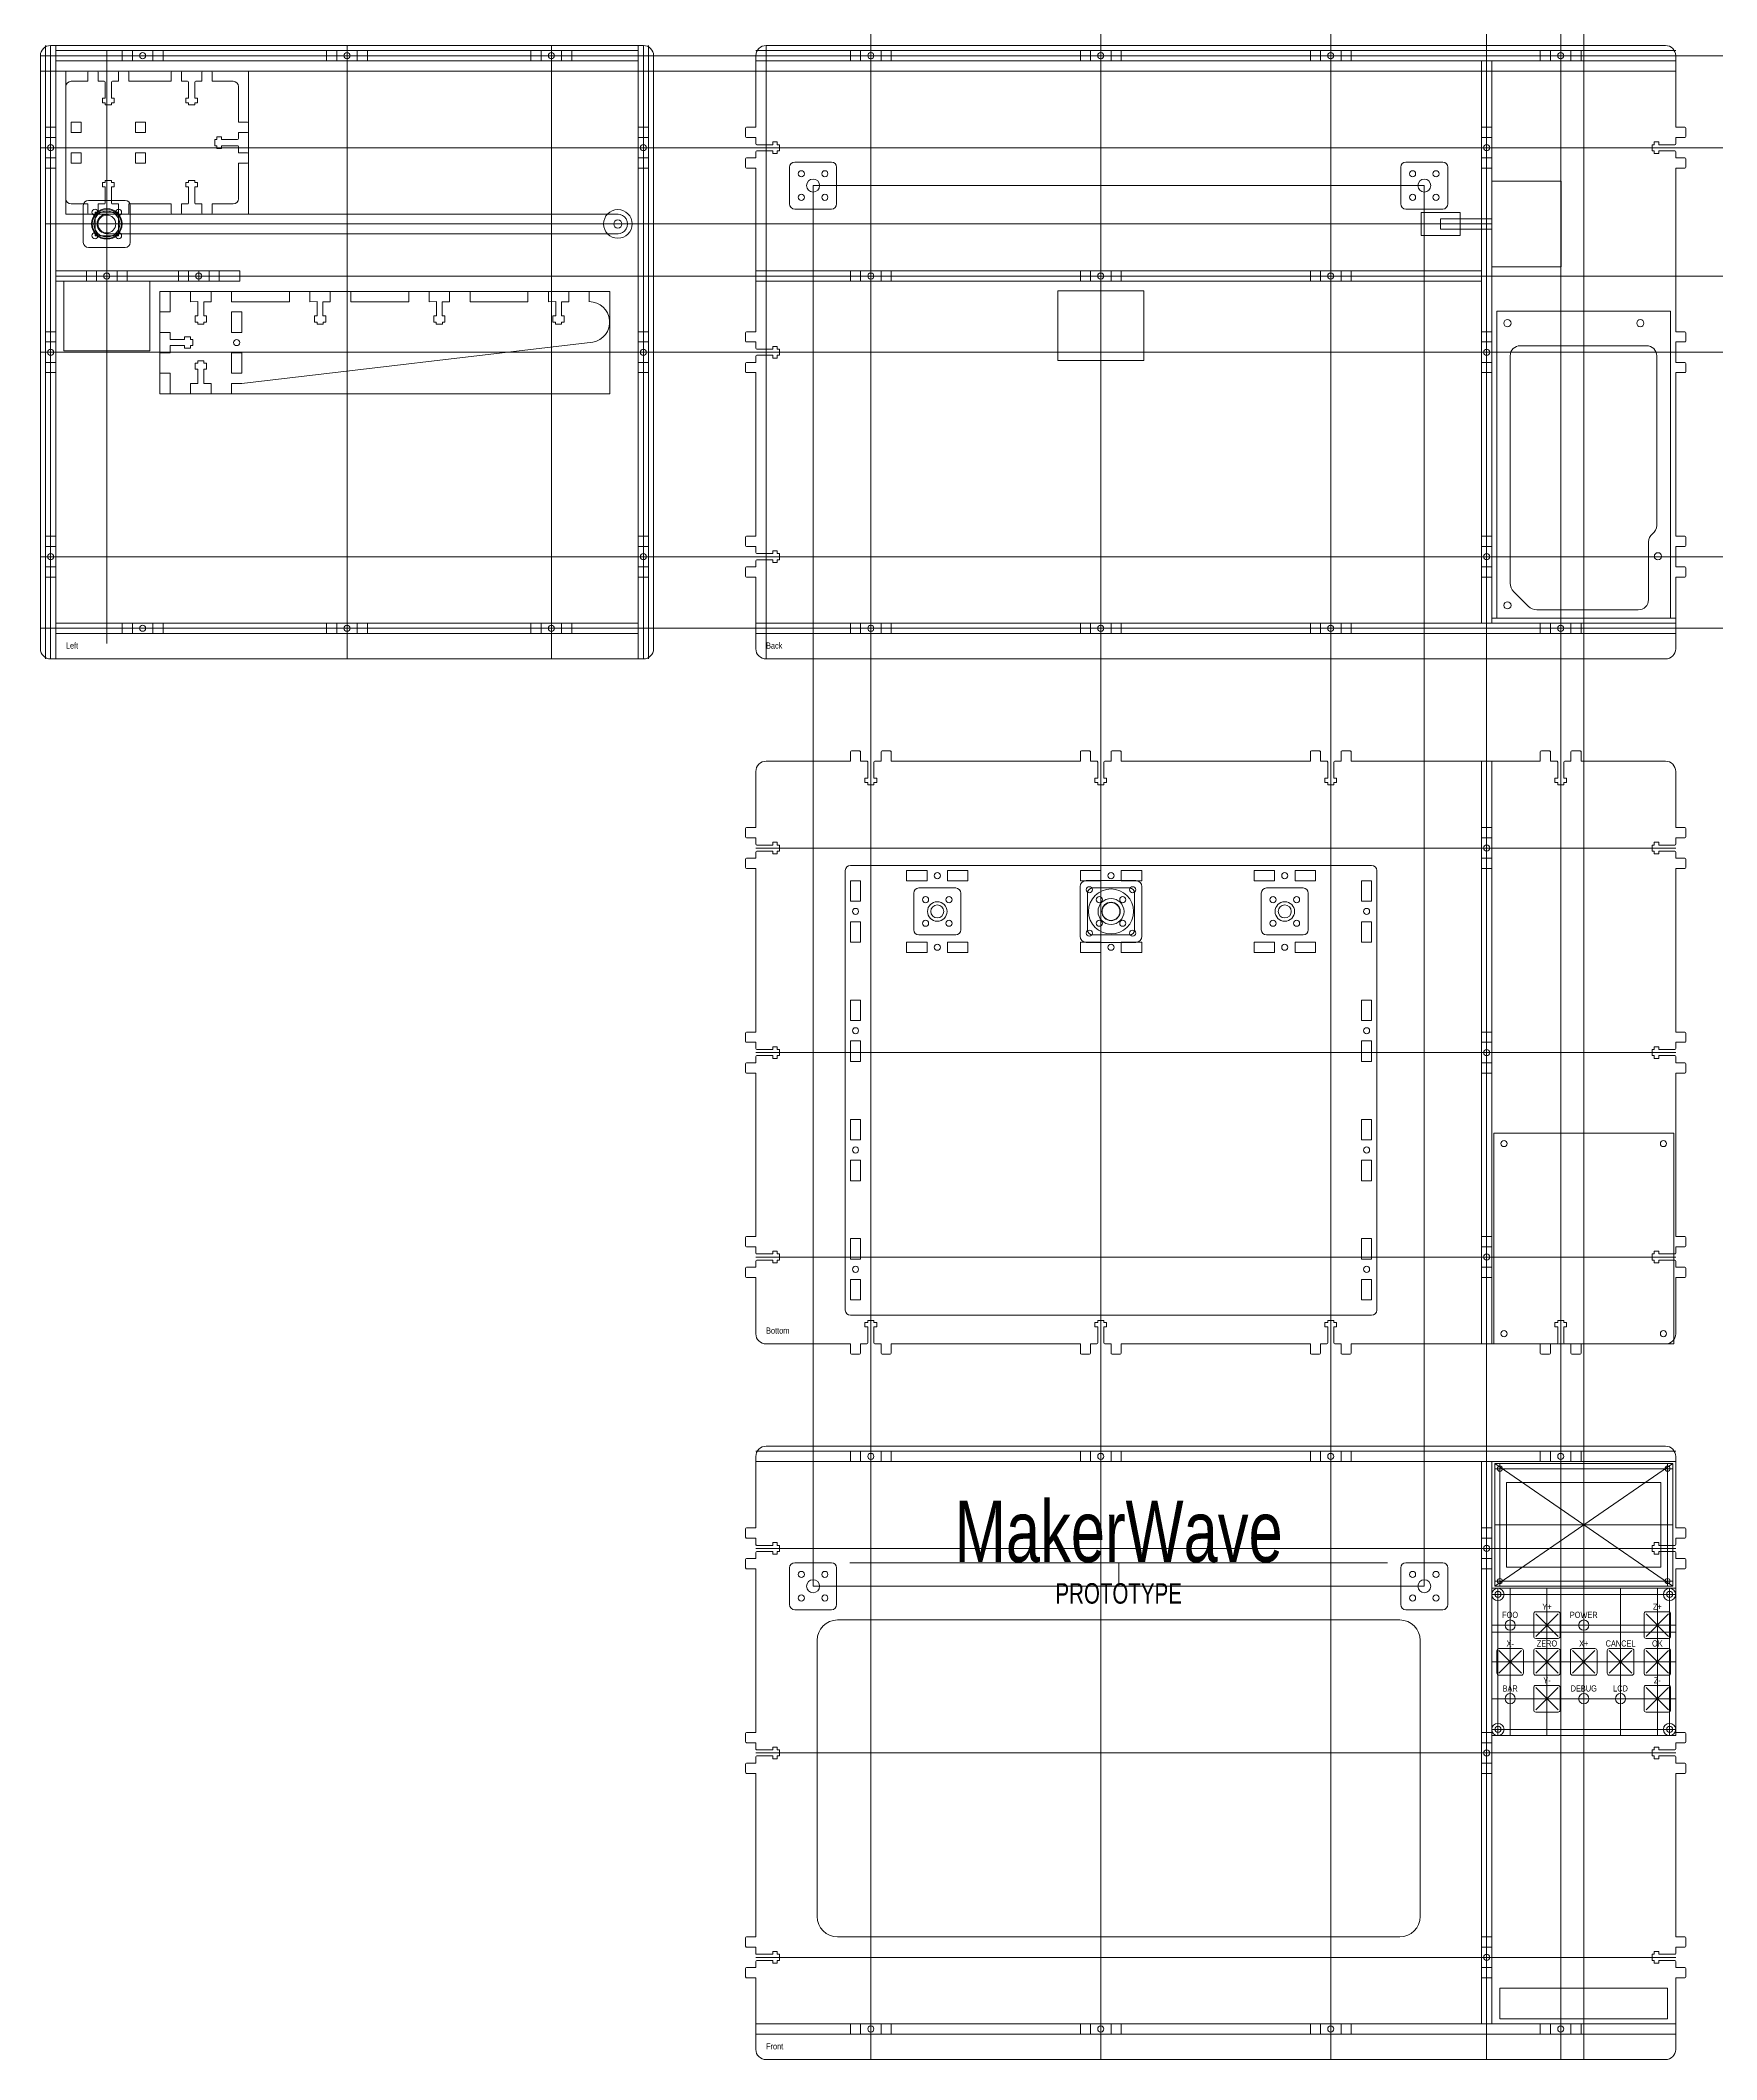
# Model space of a CAD drawing. Header units: millimetres. Extents: x -350 to 1150, y -685 to 800.
# Drawn here: x -350 to 470, y -685 to 302 of the extents above; entities that cross this region are included whole.
import ezdxf

# ---------------------------------------------------------------- set-up
doc = ezdxf.new("R2010")
doc.units = ezdxf.units.MM
doc.layers.get('0').update_dxf_attribs({"linetype": 'CONTINUOUS', "lineweight": 25, "true_color": 0x000000})
for name, color, linetype, lineweight, true_color in [('Back', 7, 'CONTINUOUS', 0, 0x000000), ('Bottom', 7, 'CONTINUOUS', 0, 0x000000), ('Drawing - LCD', 5, 'CONTINUOUS', 0, 0x0000ff), ('Drawing - Pulley', 5, 'CONTINUOUS', 0, 0x0000ff), ('Drawing - Y axis', 3, 'CONTINUOUS', 0, 0x00ff00), ('Drawing - Z Stage', 3, 'CONTINUOUS', 0, 0x00ff00), ('Drawing-Motor', 1, 'CONTINUOUS', 0, 0xff0000), ('Drawing-Walls', 2, 'CONTINUOUS', 0, 0xffff00), ('Drawings', 5, 'CONTINUOUS', 0, 0x0000ff), ('Drive-Bearing-ACME', 7, 'CONTINUOUS', 0, 0x000000), ('Drive-Bearing-M8', 7, 'CONTINUOUS', 0, 0x000000), ('Front', 7, 'CONTINUOUS', 0, 0x000000), ('Left', 7, 'CONTINUOUS', 0, 0x000000), ('normal atx', 7, 'CONTINUOUS', 0, 0x000000), ('Text', 1, 'CONTINUOUS', 0, 0xff0000), ('Y Bearing Bracket', 7, 'CONTINUOUS', 0, 0x000000), ('Y Rod Cover', 7, 'CONTINUOUS', 0, 0x000000), ('Z Rod Cover', 7, 'CONTINUOUS', 0, 0x000000), ('Z Stage Top', 7, 'CONTINUOUS', 0, 0x000000)]:
    doc.layers.add(name, color=color, linetype=linetype, lineweight=lineweight, true_color=true_color)
doc.styles.get("Standard").update_dxf_attribs({"font": 'txt', "width": 0.75})

# ---------------------------------------------------------------- blocks, each defined once
blk = doc.blocks.new('tabs-with-bolt-20')
for p, q in [((-2.86, 8.33), (-2.86, 10.5)), ((-2.86, 10.5), (-1.5, 10.5)), ((-1.5, 11.5), (1.5, 11.5)), ((-1.5, 10.5), (-1.5, 11.5)), ((1.5, 11.5), (1.5, 10.5)), ((1.5, 10.5), (2.86, 10.5)), ((2.86, 10.5), (2.86, 8.33)), ((-10, -4.5), (-10, 0)), ((-5, 0), (-5, -4.5)), ((-2, 0), (-5, 0)), ((-1.5, 8.33), (-2.86, 8.33)), ((-1.5, 0.5), (-1.5, 8.33)), ((2.86, 8.33), (1.5, 8.33)), ((1.5, 8.33), (1.5, 0.5)), ((2, 0), (5, 0)), ((-5.5, -5), (-9.5, -5)), ((5, 0), (5, -4.5)), ((5.5, -5), (9.5, -5)), ((10, -4.5), (10, 0))]:
    blk.add_line(p, q)
for centre, start, end in [((-2, 0.5), 270, 0), ((2, 0.5), 180, 270), ((-9.5, -4.5), 180, 270), ((-5.5, -4.5), 270, 0), ((5.5, -4.5), 180, 270), ((9.5, -4.5), 270, 0)]:
    blk.add_arc(centre, 0.5, start, end)
blk = doc.blocks.new('holes-20')
for p, q in [((-5, 2.5), (-10, 2.5)), ((-10, 2.5), (-10, -2.5)), ((-5, 2.5), (-5, -2.5)), ((5, 2.5), (10, 2.5)), ((5, 2.5), (5, -2.5)), ((10, 2.5), (10, -2.5)), ((-5, -2.5), (-10, -2.5)), ((5, -2.5), (10, -2.5))]:
    blk.add_line(p, q)
blk.add_circle((0, 0), 1.5)
blk = doc.blocks.new('tabs-20')
for p, q in [((-10, -4.5), (-10, 0)), ((-5, 0), (-5, -4.5)), ((5, 0), (-5, 0)), ((-5.5, -5), (-9.5, -5)), ((5, 0), (5, -4.5)), ((5.5, -5), (9.5, -5)), ((10, -4.5), (10, 0))]:
    blk.add_line(p, q)
for centre, start, end in [((-9.5, -4.5), 180, 270), ((-5.5, -4.5), 270, 0), ((5.5, -4.5), 180, 270), ((9.5, -4.5), 270, 0)]:
    blk.add_arc(centre, 0.5, start, end)

msp = doc.modelspace()

# ---------------------------------------------------------------- linework, layer by layer
at = {"layer": 'Back'}
for p, q in [((5, 300), (445, 300)), ((0, 295), (0, 260)), ((450, 260), (450, 295)), ((0, 240), (0, 160)), ((450, 160), (450, 240)), ((369, 37.07), (369, 148.2)), ((435.67, 153.2), (374, 153.2)), ((440.67, 148.2), (440.67, 65.2)), ((0, 140), (0, 60)), ((450, 60), (450, 140)), ((369, 63.33), (369, 50.2)), ((436.67, 50.2), (436.67, 57.2)), ((436.67, 50.2), (436.67, 29)), ((0, 40), (0, 5)), ((450, 5), (450, 40)), ((377.83, 25.76), (370.76, 32.83)), ((431.68, 24), (382.07, 24)), ((445, 0), (5, 0))]:
    msp.add_line(p, q, dxfattribs=at)
for centre, radius in [((22.25, 237.25), 1.5), ((33.75, 237.25), 1.5), ((321.25, 237.25), 1.5), ((332.75, 237.25), 1.5), ((22.25, 225.75), 1.5), ((28, 231.5), 3.17), ((33.75, 225.75), 1.5), ((321.25, 225.75), 1.5), ((327, 231.5), 3.17), ((332.75, 225.75), 1.5), ((367.67, 164.2), 1.75), ((432.67, 164.2), 1.75), ((441.3, 50.2), 1.75), ((367.67, 26.2), 1.75)]:
    msp.add_circle(centre, radius, dxfattribs=at)
for centre, radius, start, end in [((5, 295), 5, 90, 180), ((445, 295), 5, 0, 90), ((374, 148.2), 5, 90, 180), ((435.67, 148.2), 5, 360, 90), ((441.67, 57.2), 5, 126.8699, 180), ((435.67, 65.2), 5, 306.8699, 0), ((375, 37.07), 6, 180, 225), ((382.07, 30), 6, 225, 270), ((431.68, 29), 5, 270, 0), ((5, 5), 5, 180, 270), ((445, 5), 5, 270, 0)]:
    msp.add_arc(centre, radius, start, end, dxfattribs=at)
at = {"layer": 'Bottom'}
for p, q in [((0, -82.5), (0, -55)), ((5, -50), (46.25, -50)), ((66.25, -50), (158.75, -50)), ((178.75, -50), (271.25, -50)), ((291.25, -50), (383.75, -50)), ((403.75, -50), (445, -50)), ((450, -55), (450, -82.5)), ((0, -182.5), (0, -102.5)), ((450, -102.5), (450, -182.5)), ((0, -282.5), (0, -202.5)), ((450, -202.5), (450, -282.5)), ((0, -330), (0, -302.5)), ((450, -302.5), (450, -330)), ((46.25, -335), (5, -335)), ((158.75, -335), (66.25, -335)), ((271.25, -335), (178.75, -335)), ((383.75, -335), (291.25, -335)), ((445, -335), (403.75, -335))]:
    msp.add_line(p, q, dxfattribs=at)
for centre, radius in [((83, -117.75), 1.5), ((94.5, -117.75), 1.5), ((163.14, -112.89), 1.5), ((173.75, -123.5), 11), ((184.36, -112.89), 1.5), ((253, -117.75), 1.5), ((264.5, -117.75), 1.5), ((83, -129.25), 1.5), ((88.75, -123.5), 3.17), ((94.5, -129.25), 1.5), ((253, -129.25), 1.5), ((258.75, -123.5), 3.17), ((264.5, -129.25), 1.5), ((163.14, -134.11), 1.5), ((184.36, -134.11), 1.5), ((366, -237), 1.5), ((444, -237), 1.5), ((366, -330), 1.5), ((444, -330), 1.5)]:
    msp.add_circle(centre, radius, dxfattribs=at)
for centre, start, end in [((5, -55), 90, 180), ((445, -55), 0, 90), ((5, -330), 180, 270), ((445, -330), 270, 0)]:
    msp.add_arc(centre, 5, start, end, dxfattribs=at)
at = {"layer": 'Drawing - LCD'}
for p, q in [((361.5, -453.5), (361.5, -393.5)), ((361.5, -393.5), (448.5, -393.5)), ((361.5, -393.5), (448.5, -453.5)), ((448.5, -393.5), (361.5, -453.5)), ((364, -453.5), (364, -393.5)), ((405, -393.5), (405, -453.5)), ((446, -453.5), (446, -393.5)), ((448.5, -453.5), (448.5, -393.5)), ((361.5, -396), (448.5, -396)), ((361.5, -423.5), (448.5, -423.5)), ((361.5, -451), (448.5, -451)), ((361.5, -453.5), (448.5, -453.5))]:
    msp.add_line(p, q, dxfattribs=at)
at = {"layer": 'Drawing - Pulley'}
for p, q in [((-67.28, 217.5), (-317.5, 217.5)), ((-317.5, 207.95), (-67.28, 207.95))]:
    msp.add_line(p, q, dxfattribs=at)
for centre, radius in [((-317.5, 212.72), 7.5), ((-317.5, 212.72), 7.11), ((-67.5, 212.72), 7)]:
    msp.add_circle(centre, radius, dxfattribs=at)
for centre, start, end in [((-317.5, 212.72), 90, 270), ((-67.5, 212.72), 267.37912, 92.62088)]:
    msp.add_arc(centre, 4.78, start, end, dxfattribs=at)
at = {"layer": 'Drawing - Y axis'}
for p, q in [((-337.5, 287.5), (-337.5, 217.5)), ((-248.12, 287.5), (-337.5, 287.5)), ((-326.75, 287), (-326.75, 282.5)), ((-321.75, 282.5), (-321.75, 287)), ((-311.75, 282.5), (-311.75, 287)), ((-311.25, 287.5), (-307.25, 287.5)), ((-306.75, 287), (-306.75, 282.5)), ((-286, 287), (-286, 282.5)), ((-281.5, 287.5), (-285.5, 287.5)), ((-281, 282.5), (-281, 287)), ((-271, 282.5), (-271, 287)), ((-270.5, 287.5), (-266.5, 287.5)), ((-266, 287), (-266, 282.5)), ((-248.12, 217.5), (-248.12, 287.5)), ((-326.75, 282.5), (-335, 282.5)), ((-318.75, 282.5), (-321.75, 282.5)), ((-318.25, 282), (-318.25, 274.17)), ((-315.25, 274.17), (-315.25, 282)), ((-314.75, 282.5), (-311.75, 282.5)), ((-286, 282.5), (-306.75, 282.5)), ((-278, 282.5), (-281, 282.5)), ((-277.5, 282), (-277.5, 274.17)), ((-274.5, 274.17), (-274.5, 282)), ((-274, 282.5), (-271, 282.5)), ((-255.62, 282.5), (-266, 282.5)), ((-253.12, 262.5), (-253.12, 280)), ((-319.61, 274.17), (-319.61, 272)), ((-318.25, 274.17), (-319.61, 274.17)), ((-319.61, 272), (-318.25, 272)), ((-318.25, 272), (-318.25, 271)), ((-318.25, 271), (-315.25, 271)), ((-313.89, 274.17), (-315.25, 274.17)), ((-315.25, 271), (-315.25, 272)), ((-315.25, 272), (-313.89, 272)), ((-313.89, 272), (-313.89, 274.17)), ((-278.86, 274.17), (-278.86, 272)), ((-277.5, 274.17), (-278.86, 274.17)), ((-278.86, 272), (-277.5, 272)), ((-277.5, 272), (-277.5, 271)), ((-277.5, 271), (-274.5, 271)), ((-273.14, 274.17), (-274.5, 274.17)), ((-274.5, 271), (-274.5, 272)), ((-274.5, 272), (-273.14, 272)), ((-273.14, 272), (-273.14, 274.17)), ((-335, 257.5), (-335, 262.5)), ((-330, 262.5), (-335, 262.5)), ((-330, 257.5), (-335, 257.5)), ((-330, 257.5), (-330, 262.5)), ((-303.5, 257.5), (-303.5, 262.5)), ((-298.5, 262.5), (-303.5, 262.5)), ((-298.5, 257.5), (-303.5, 257.5)), ((-298.5, 257.5), (-298.5, 262.5)), ((-248.62, 262.5), (-253.12, 262.5)), ((-253.12, 257.5), (-248.62, 257.5)), ((-253.12, 254.5), (-253.12, 257.5)), ((-335, 247.5), (-335, 242.5)), ((-330, 247.5), (-335, 247.5)), ((-330, 247.5), (-330, 242.5)), ((-303.5, 247.5), (-303.5, 242.5)), ((-298.5, 247.5), (-303.5, 247.5)), ((-298.5, 247.5), (-298.5, 242.5)), ((-264.62, 254), (-264.62, 251)), ((-263.62, 254), (-264.62, 254)), ((-264.62, 251), (-263.62, 251)), ((-261.45, 255.36), (-263.62, 255.36)), ((-263.62, 255.36), (-263.62, 254)), ((-263.62, 251), (-263.62, 249.64)), ((-263.62, 249.64), (-261.45, 249.64)), ((-261.45, 254), (-261.45, 255.36)), ((-253.62, 254), (-261.45, 254)), ((-261.45, 249.64), (-261.45, 251)), ((-261.45, 251), (-253.62, 251)), ((-253.12, 250.5), (-253.12, 247.5)), ((-253.12, 247.5), (-248.62, 247.5)), ((-248.12, 247), (-248.12, 243)), ((-330, 242.5), (-335, 242.5)), ((-298.5, 242.5), (-303.5, 242.5)), ((-248.62, 242.5), (-253.12, 242.5)), ((-253.12, 225), (-253.12, 242.5)), ((-319.61, 233), (-319.61, 230.83)), ((-318.25, 233), (-319.61, 233)), ((-319.61, 230.83), (-318.25, 230.83)), ((-315.25, 234), (-318.25, 234)), ((-318.25, 234), (-318.25, 233)), ((-318.25, 230.83), (-318.25, 223)), ((-315.25, 233), (-315.25, 234)), ((-313.89, 233), (-315.25, 233)), ((-315.25, 230.83), (-313.89, 230.83)), ((-315.25, 223), (-315.25, 230.83)), ((-313.89, 230.83), (-313.89, 233)), ((-278.86, 233), (-278.86, 230.83)), ((-277.5, 233), (-278.86, 233)), ((-278.86, 230.83), (-277.5, 230.83)), ((-274.5, 234), (-277.5, 234)), ((-277.5, 234), (-277.5, 233)), ((-277.5, 230.83), (-277.5, 223)), ((-274.5, 233), (-274.5, 234)), ((-273.14, 233), (-274.5, 233)), ((-274.5, 230.83), (-273.14, 230.83)), ((-274.5, 223), (-274.5, 230.83)), ((-273.14, 230.83), (-273.14, 233)), ((28, 231.5), (28, -453.5)), ((28, 231.5), (327, 231.5)), ((327, 231.5), (327, -453.5)), ((-248.12, 217.5), (-337.5, 217.5)), ((-326.75, 222.5), (-335, 222.5)), ((-326.75, 218), (-326.75, 222.5)), ((-318.75, 222.5), (-321.75, 222.5)), ((-321.75, 222.5), (-321.75, 218)), ((-314.75, 222.5), (-311.75, 222.5)), ((-311.75, 222.5), (-311.75, 218)), ((-311.25, 217.5), (-307.25, 217.5)), ((-306.75, 218), (-306.75, 222.5)), ((-286, 222.5), (-306.75, 222.5)), ((-286, 218), (-286, 222.5)), ((-281.5, 217.5), (-285.5, 217.5)), ((-278, 222.5), (-281, 222.5)), ((-281, 222.5), (-281, 218)), ((-274, 222.5), (-271, 222.5)), ((-271, 222.5), (-271, 218)), ((-270.5, 217.5), (-266.5, 217.5)), ((-266, 218), (-266, 222.5)), ((-255.62, 222.5), (-266, 222.5)), ((28, -453.5), (327, -453.5))]:
    msp.add_line(p, q, dxfattribs=at)
for centre, radius, start, end in [((-326.25, 287), 0.5, 90, 180), ((-322.25, 287), 0.5, 360, 90), ((-311.25, 287), 0.5, 90, 180), ((-307.25, 287), 0.5, 360, 90), ((-285.5, 287), 0.5, 90, 180), ((-281.5, 287), 0.5, 360, 90), ((-270.5, 287), 0.5, 90, 180), ((-266.5, 287), 0.5, 360, 90), ((-335, 280), 2.5, 90, 180), ((-318.75, 282), 0.5, 360, 90), ((-314.75, 282), 0.5, 90, 180), ((-278, 282), 0.5, 360, 90), ((-274, 282), 0.5, 90, 180), ((-255.62, 280), 2.5, 360, 90), ((-248.62, 262), 0.5, 360, 90), ((-248.62, 258), 0.5, 270, 360), ((-253.62, 254.5), 0.5, 270, 360), ((-253.62, 250.5), 0.5, 0, 90), ((-248.62, 247), 0.5, 360, 90), ((-248.62, 243), 0.5, 270, 360), ((-335, 225), 2.5, 180, 270), ((-326.25, 218), 0.5, 180, 270), ((-322.25, 218), 0.5, 270, 360), ((-318.75, 223), 0.5, 270, 360), ((-314.75, 223), 0.5, 180, 270), ((-311.25, 218), 0.5, 180, 270), ((-307.25, 218), 0.5, 270, 360), ((-285.5, 218), 0.5, 180, 270), ((-281.5, 218), 0.5, 270, 360), ((-278, 223), 0.5, 270, 360), ((-274, 223), 0.5, 180, 270), ((-270.5, 218), 0.5, 180, 270), ((-266.5, 218), 0.5, 270, 360), ((-255.62, 225), 2.5, 270, 0)]:
    msp.add_arc(centre, radius, start, end, dxfattribs=at)
at = {"layer": 'Drawing - Z Stage'}
for p, q in [((-291.5, 138), (-291.5, 179.72)), ((-71.5, 179.72), (-291.5, 179.72)), ((-291.5, 179.72), (-291.5, 129.72)), ((-286.5, 179.72), (-286.5, 174.72)), ((-276.5, 174.72), (-276.5, 179.72)), ((-266.5, 179.72), (-266.5, 174.72)), ((-256.5, 179.72), (-266.5, 179.72)), ((-256.5, 174.72), (-256.5, 179.72)), ((-218.17, 179.72), (-228.17, 179.72)), ((-228.17, 179.72), (-228.17, 174.72)), ((-218.17, 174.72), (-218.17, 179.72)), ((-208.17, 179.72), (-208.17, 174.72)), ((-198.17, 179.72), (-208.17, 179.72)), ((-198.17, 174.72), (-198.17, 179.72)), ((-159.83, 179.72), (-169.83, 179.72)), ((-169.83, 179.72), (-169.83, 174.72)), ((-159.83, 174.72), (-159.83, 179.72)), ((-149.83, 179.72), (-149.83, 174.72)), ((-139.83, 179.72), (-149.83, 179.72)), ((-139.83, 174.72), (-139.83, 179.72)), ((-101.5, 179.72), (-111.5, 179.72)), ((-111.5, 179.72), (-111.5, 174.72)), ((-101.5, 174.72), (-101.5, 179.72)), ((-91.5, 179.72), (-91.5, 174.72)), ((-81.5, 179.72), (-91.5, 179.72)), ((-81.5, 174.72), (-81.5, 179.72)), ((-71.5, 179.72), (-71.5, 129.72)), ((-286.5, 169.72), (-291.5, 169.72)), ((-286.5, 174.72), (-286.5, 169.72)), ((-272.9, 174.73), (-276.5, 174.72)), ((-272.9, 167.73), (-272.9, 174.73)), ((-270.08, 174.72), (-270.08, 167.73)), ((-266.5, 174.72), (-270.08, 174.72)), ((-228.17, 174.72), (-256.5, 174.72)), ((-251.5, 169.72), (-256.5, 169.72)), ((-256.5, 159.72), (-256.5, 169.72)), ((-251.5, 159.72), (-251.5, 169.72)), ((-214.57, 174.73), (-218.17, 174.72)), ((-214.57, 167.73), (-214.57, 174.73)), ((-211.75, 174.72), (-211.75, 167.73)), ((-208.17, 174.72), (-211.75, 174.72)), ((-169.83, 174.72), (-198.17, 174.72)), ((-156.23, 174.73), (-159.83, 174.72)), ((-156.23, 167.73), (-156.23, 174.73)), ((-153.42, 174.72), (-153.42, 167.73)), ((-149.83, 174.72), (-153.42, 174.72)), ((-111.5, 174.72), (-139.83, 174.72)), ((-97.9, 174.73), (-101.5, 174.72)), ((-97.9, 167.73), (-97.9, 174.73)), ((-95.08, 174.72), (-95.08, 167.73)), ((-91.5, 174.72), (-95.08, 174.72)), ((-291.5, 159.72), (-286.5, 159.72)), ((-286.5, 159.72), (-286.5, 156.14)), ((-274.25, 167.72), (-272.9, 167.73)), ((-274.25, 167.72), (-274.25, 164.72)), ((-273, 164.72), (-274.25, 164.72)), ((-273, 163.72), (-273, 164.72)), ((-270, 163.72), (-273, 163.72)), ((-270.08, 167.73), (-268.75, 167.72)), ((-268.75, 164.72), (-270, 164.72)), ((-270, 164.72), (-270, 163.72)), ((-268.75, 167.72), (-268.75, 164.72)), ((-256.5, 159.72), (-251.5, 159.72)), ((-215.92, 167.72), (-215.91, 164.72)), ((-215.92, 167.72), (-214.57, 167.73)), ((-214.67, 164.72), (-215.91, 164.72)), ((-214.67, 163.72), (-214.67, 164.72)), ((-211.67, 163.72), (-214.67, 163.72)), ((-211.75, 167.73), (-210.42, 167.72)), ((-210.41, 164.72), (-211.67, 164.72)), ((-211.67, 164.72), (-211.67, 163.72)), ((-210.42, 167.72), (-210.41, 164.72)), ((-157.58, 167.72), (-156.23, 167.73)), ((-157.58, 167.72), (-157.58, 164.72)), ((-156.33, 164.72), (-157.58, 164.72)), ((-156.33, 163.72), (-156.33, 164.72)), ((-153.33, 163.72), (-156.33, 163.72)), ((-153.42, 167.73), (-152.08, 167.72)), ((-152.08, 164.72), (-153.33, 164.72)), ((-153.33, 164.72), (-153.33, 163.72)), ((-152.08, 167.72), (-152.08, 164.72)), ((-99.25, 167.72), (-97.9, 167.73)), ((-99.25, 167.72), (-99.25, 164.72)), ((-98, 164.72), (-99.25, 164.72)), ((-98, 163.72), (-98, 164.72)), ((-95, 163.72), (-98, 163.72)), ((-95.08, 167.73), (-93.75, 167.72)), ((-93.75, 164.72), (-95, 164.72)), ((-95, 164.72), (-95, 163.72)), ((-93.75, 167.72), (-93.75, 164.72)), ((-291.5, 149.72), (-291.5, 139.72)), ((-286.5, 149.72), (-291.5, 149.72)), ((-286.5, 156.14), (-279.5, 156.14)), ((-279.5, 153.32), (-286.5, 153.32)), ((-286.5, 153.32), (-286.5, 149.72)), ((-279.5, 157.47), (-276.5, 157.48)), ((-279.5, 156.14), (-279.5, 157.47)), ((-279.5, 151.97), (-279.5, 153.32)), ((-279.5, 151.97), (-276.5, 151.98)), ((-276.5, 157.48), (-276.5, 156.22)), ((-276.5, 156.22), (-275.5, 156.22)), ((-276.5, 153.22), (-276.5, 151.98)), ((-275.5, 153.22), (-276.5, 153.22)), ((-275.5, 156.22), (-275.5, 153.22)), ((-251.5, 149.72), (-256.5, 149.72)), ((-256.5, 139.72), (-256.5, 149.72)), ((-251.5, 134.72), (-79.79, 154.88)), ((-251.5, 139.72), (-251.5, 149.72)), ((-291.5, 139.72), (-286.5, 139.72)), ((-286.5, 134.72), (-286.5, 139.72)), ((-274.25, 141.72), (-274.25, 144.72)), ((-274.25, 144.72), (-273, 144.72)), ((-272.92, 141.72), (-274.25, 141.72)), ((-273, 145.72), (-270, 145.72)), ((-273, 144.72), (-273, 145.72)), ((-272.92, 134.72), (-272.92, 141.72)), ((-270.1, 141.72), (-270.1, 134.72)), ((-268.75, 141.72), (-270.1, 141.72)), ((-270, 145.72), (-270, 144.72)), ((-270, 144.72), (-268.75, 144.72)), ((-268.75, 141.72), (-268.75, 144.72)), ((-256.5, 139.72), (-251.5, 139.72)), ((-291.5, 129.72), (-71.5, 129.72)), ((-286.5, 134.72), (-286.5, 129.72)), ((-286.5, 129.72), (-276.5, 129.72)), ((-276.5, 134.72), (-272.92, 134.72)), ((-276.5, 129.72), (-276.5, 134.72)), ((-270.1, 134.72), (-266.5, 134.72)), ((-266.5, 134.72), (-266.5, 129.72)), ((-256.5, 129.72), (-256.5, 134.72)), ((-256.5, 134.72), (-251.5, 134.72)), ((43.75, -103.5), (43.75, -318.5)), ((46.25, -101), (301.25, -101)), ((46.25, -118.5), (46.25, -108.5)), ((46.25, -108.5), (51.25, -108.5)), ((51.25, -118.5), (51.25, -108.5)), ((73.75, -103.5), (83.75, -103.5)), ((73.75, -108.5), (73.75, -103.5)), ((73.75, -108.5), (83.75, -108.5)), ((83.75, -103.5), (83.75, -108.5)), ((93.75, -103.5), (103.75, -103.5)), ((93.75, -108.5), (93.75, -103.5)), ((93.75, -108.5), (103.75, -108.5)), ((103.75, -103.5), (103.75, -108.5)), ((158.75, -103.5), (168.75, -103.5)), ((158.75, -108.5), (158.75, -103.5)), ((158.75, -108.5), (168.75, -108.5)), ((168.75, -103.5), (168.75, -108.5)), ((178.75, -103.5), (188.75, -103.5)), ((178.75, -108.5), (178.75, -103.5)), ((178.75, -108.5), (188.75, -108.5)), ((188.75, -103.5), (188.75, -108.5)), ((243.75, -103.5), (253.75, -103.5)), ((243.75, -108.5), (243.75, -103.5)), ((243.75, -108.5), (253.75, -108.5)), ((253.75, -103.5), (253.75, -108.5)), ((263.75, -103.5), (273.75, -103.5)), ((263.75, -108.5), (263.75, -103.5)), ((263.75, -108.5), (273.75, -108.5)), ((273.75, -103.5), (273.75, -108.5)), ((296.25, -118.5), (296.25, -108.5)), ((296.25, -108.5), (301.25, -108.5)), ((301.25, -118.5), (301.25, -108.5)), ((303.75, -103.5), (303.75, -318.5)), ((51.25, -118.5), (46.25, -118.5)), ((301.25, -118.5), (296.25, -118.5)), ((46.25, -128.5), (51.25, -128.5)), ((46.25, -138.5), (46.25, -128.5)), ((51.25, -138.5), (51.25, -128.5)), ((296.25, -128.5), (301.25, -128.5)), ((296.25, -138.5), (296.25, -128.5)), ((301.25, -138.5), (301.25, -128.5)), ((51.25, -138.5), (46.25, -138.5)), ((73.75, -138.5), (83.75, -138.5)), ((73.75, -143.5), (73.75, -138.5)), ((73.75, -143.5), (83.75, -143.5)), ((83.75, -138.5), (83.75, -143.5)), ((93.75, -138.5), (103.75, -138.5)), ((93.75, -143.5), (93.75, -138.5)), ((93.75, -143.5), (103.75, -143.5)), ((103.75, -138.5), (103.75, -143.5)), ((158.75, -138.5), (168.75, -138.5)), ((158.75, -143.5), (158.75, -138.5)), ((158.75, -143.5), (168.75, -143.5)), ((168.75, -138.5), (168.75, -143.5)), ((178.75, -138.5), (188.75, -138.5)), ((178.75, -143.5), (178.75, -138.5)), ((178.75, -143.5), (188.75, -143.5)), ((188.75, -138.5), (188.75, -143.5)), ((243.75, -138.5), (253.75, -138.5)), ((243.75, -143.5), (243.75, -138.5)), ((243.75, -143.5), (253.75, -143.5)), ((253.75, -138.5), (253.75, -143.5)), ((263.75, -138.5), (273.75, -138.5)), ((263.75, -143.5), (263.75, -138.5)), ((263.75, -143.5), (273.75, -143.5)), ((273.75, -138.5), (273.75, -143.5)), ((301.25, -138.5), (296.25, -138.5)), ((46.25, -176.83), (46.25, -166.83)), ((46.25, -166.83), (51.25, -166.83)), ((51.25, -176.83), (51.25, -166.83)), ((296.25, -176.83), (296.25, -166.83)), ((296.25, -166.83), (301.25, -166.83)), ((301.25, -176.83), (301.25, -166.83)), ((51.25, -176.83), (46.25, -176.83)), ((301.25, -176.83), (296.25, -176.83)), ((46.25, -186.83), (51.25, -186.83)), ((46.25, -196.83), (46.25, -186.83)), ((51.25, -196.83), (51.25, -186.83)), ((296.25, -186.83), (301.25, -186.83)), ((296.25, -196.83), (296.25, -186.83)), ((301.25, -196.83), (301.25, -186.83)), ((51.25, -196.83), (46.25, -196.83)), ((301.25, -196.83), (296.25, -196.83)), ((46.25, -235.17), (46.25, -225.17)), ((46.25, -225.17), (51.25, -225.17)), ((51.25, -235.17), (51.25, -225.17)), ((296.25, -235.17), (296.25, -225.17)), ((296.25, -225.17), (301.25, -225.17)), ((301.25, -235.17), (301.25, -225.17)), ((51.25, -235.17), (46.25, -235.17)), ((301.25, -235.17), (296.25, -235.17)), ((46.25, -245.17), (51.25, -245.17)), ((46.25, -255.17), (46.25, -245.17)), ((51.25, -255.17), (51.25, -245.17)), ((296.25, -245.17), (301.25, -245.17)), ((296.25, -255.17), (296.25, -245.17)), ((301.25, -255.17), (301.25, -245.17)), ((51.25, -255.17), (46.25, -255.17)), ((301.25, -255.17), (296.25, -255.17)), ((46.25, -293.5), (46.25, -283.5)), ((46.25, -283.5), (51.25, -283.5)), ((51.25, -293.5), (51.25, -283.5)), ((296.25, -293.5), (296.25, -283.5)), ((296.25, -283.5), (301.25, -283.5)), ((301.25, -293.5), (301.25, -283.5)), ((51.25, -293.5), (46.25, -293.5)), ((301.25, -293.5), (296.25, -293.5)), ((46.25, -303.5), (51.25, -303.5)), ((46.25, -313.5), (46.25, -303.5)), ((51.25, -313.5), (51.25, -303.5)), ((296.25, -303.5), (301.25, -303.5)), ((296.25, -313.5), (296.25, -303.5)), ((301.25, -313.5), (301.25, -303.5)), ((51.25, -313.5), (46.25, -313.5)), ((301.25, -313.5), (296.25, -313.5)), ((46.25, -321), (301.25, -321))]:
    msp.add_line(p, q, dxfattribs=at)
for centre, radius in [((-254, 154.72), 1.5), ((88.75, -106), 1.5), ((173.75, -106), 1.5), ((258.75, -106), 1.5), ((48.75, -123.5), 1.5), ((88.75, -123.5), 4.78), ((173.75, -123.5), 4.5), ((258.75, -123.5), 4.78), ((298.75, -123.5), 1.5), ((88.75, -141), 1.5), ((173.75, -141), 1.5), ((258.75, -141), 1.5), ((48.75, -181.83), 1.5), ((298.75, -181.83), 1.5), ((48.75, -240.17), 1.5), ((298.75, -240.17), 1.5), ((48.75, -298.5), 1.5), ((298.75, -298.5), 1.5)]:
    msp.add_circle(centre, radius, dxfattribs=at)
for centre, radius, start, end in [((-81.51, 164.73), 10, 279.91336, 89.95448), ((46.25, -103.5), 2.5, 90, 180), ((301.25, -103.5), 2.5, 0, 90), ((46.25, -318.5), 2.5, 180, 270), ((301.25, -318.5), 2.5, 270, 0)]:
    msp.add_arc(centre, radius, start, end, dxfattribs=at)
at = {"layer": 'Drawing-Motor'}
for p, q in [((360, 191.72), (360, 233.72)), ((360, 233.72), (394, 233.72)), ((394, 191.72), (394, 233.72)), ((325.48, 218.28), (344.52, 218.28)), ((325.48, 218.28), (325.48, 207.16)), ((344.52, 218.28), (344.52, 207.16)), ((-347.5, 212.72), (344.52, 212.72)), ((-317.5, 184.72), (-317.5, 208.72)), ((168.75, 180), (168.75, 207.95)), ((360, 215.22), (335, 215.22)), ((335, 215.22), (335, 210.22)), ((360, 212.72), (335, 212.72)), ((360, 210.22), (335, 210.22)), ((325.48, 207.16), (344.52, 207.16)), ((394, 191.72), (360, 191.72)), ((-338.5, 150.72), (-338.5, 184.72)), ((-338.5, 184.72), (-296.5, 184.72)), ((-296.5, 150.72), (-296.5, 184.72)), ((147.75, 146), (147.75, 180)), ((189.75, 180), (147.75, 180)), ((189.75, 146), (189.75, 180)), ((-296.5, 150.72), (-338.5, 150.72)), ((147.75, 146), (189.75, 146))]:
    msp.add_line(p, q, dxfattribs=at)
at = {"layer": 'Drawing-Walls'}
for p, q in [((-347.5, 300), (-347.5, 0)), ((-342.5, 300), (-342.5, 0)), ((-342.5, 297.5), (-57.5, 297.5)), ((-57.5, 0), (-57.5, 300)), ((-52.5, 0), (-52.5, 300)), ((0, 297.5), (450, 297.5)), ((-342.5, 292.5), (-57.5, 292.5)), ((0, 292.5), (450, 292.5)), ((355, 292.5), (355, 17.5)), ((360, 292.5), (360, 17.5)), ((-342.5, 189.72), (-252.5, 189.72)), ((-252.5, 189.72), (-252.5, 184.72)), ((355, 189.72), (0, 189.72)), ((-342.5, 184.72), (-252.5, 184.72)), ((355, 184.72), (0, 184.72)), ((-342.5, 17.5), (-57.5, 17.5)), ((-342.5, 12.5), (-57.5, 12.5)), ((450, 17.5), (0, 17.5)), ((450, 12.5), (0, 12.5)), ((355, -50), (355, -335)), ((360, -50), (360, -335)), ((0, -387.5), (450, -387.5)), ((450, -392.5), (0, -392.5)), ((355, -392.5), (355, -667.5)), ((360, -392.5), (360, -667.5)), ((0, -667.5), (450, -667.5)), ((0, -672.5), (450, -672.5))]:
    msp.add_line(p, q, dxfattribs=at)
at = {"layer": 'Drawings'}
for p, q in [((56.25, -685), (56.25, 795)), ((168.75, -685), (168.75, 795)), ((281.25, -685), (281.25, 795)), ((357.5, 795), (357.5, -685)), ((393.75, -685), (393.75, 635)), ((405, 635), (405, -685)), ((-345, 300), (-345, 0)), ((-317.5, 297.5), (-317.5, 7.5)), ((-200, 300), (-200, 0)), ((-100, 300), (-100, 0)), ((-55, 0), (-55, 300)), ((5, 0), (5, 300)), ((-350, 295), (1150, 295)), ((-350, 287.5), (450, 287.5)), ((-350, 250), (1150, 250)), ((-323.25, 218.47), (-311.75, 218.47)), ((-323.25, 218.47), (-323.25, 206.97)), ((-320.75, 218.47), (-311.75, 218.47)), ((-311.75, 218.47), (-311.75, 206.97)), ((-321.85, 212.72), (-313.15, 212.72)), ((-323.25, 206.97), (-311.75, 206.97)), ((-317.5, 194.45), (-317.5, 189.45)), ((-272.5, 189.72), (-272.5, 184.72)), ((-342.5, 187.22), (1150, 187.22)), ((345, 187.22), (0, 187.22)), ((-350, 150), (1150, 150)), ((-350, 50), (1150, 50)), ((450, 20), (360, 20)), ((-350, 15), (1150, 15)), ((0, -92.5), (450, -92.5)), ((0, -192.5), (450, -192.5)), ((361, -232), (449, -232)), ((361, -232), (361, -335)), ((449, -232), (449, -335)), ((0, -292.5), (450, -292.5)), ((361, -335), (449, -335)), ((361.5, -453.5), (361.5, -393.5)), ((0, -435), (450, -435)), ((309, -442), (46, -442)), ((177.5, -442), (177.5, -452)), ((360, -526.5), (360, -454.5)), ((360, -454.5), (450, -454.5)), ((360, -457.5), (450, -457.5)), ((363, -526.5), (363, -454.5)), ((369, -526.5), (369, -454.5)), ((387, -526.5), (387, -454.5)), ((405, -526.5), (405, -454.5)), ((423, -526.5), (423, -454.5)), ((441, -526.5), (441, -454.5)), ((447, -526.5), (447, -454.5)), ((450, -526.5), (450, -454.5)), ((360, -472.5), (450, -472.5)), ((381.5, -467), (392.5, -478)), ((392.5, -467), (381.5, -478)), ((435.5, -467), (446.5, -478)), ((446.5, -467), (435.5, -478)), ((450, -476), (360, -476)), ((450, -490.5), (360, -490.5)), ((360, -490.5), (450, -490.5)), ((363.5, -485), (374.5, -496)), ((374.5, -485), (363.5, -496)), ((381.5, -485), (392.5, -496)), ((392.5, -485), (381.5, -496)), ((399.5, -485), (410.5, -496)), ((410.5, -485), (399.5, -496)), ((417.5, -485), (428.5, -496)), ((428.5, -485), (417.5, -496)), ((435.5, -485), (446.5, -496)), ((446.5, -485), (435.5, -496)), ((381.5, -503), (392.5, -514)), ((392.5, -503), (381.5, -514)), ((435.5, -503), (446.5, -514)), ((446.5, -503), (435.5, -514)), ((360, -508.5), (450, -508.5)), ((360, -523.5), (450, -523.5)), ((360, -526.5), (450, -526.5)), ((0, -535), (450, -535)), ((0, -635), (450, -635)), ((450, -667.5), (360, -667.5))]:
    msp.add_line(p, q, dxfattribs=at)
for centre in [(363, -457.5), (447, -457.5), (363, -523.5), (447, -523.5)]:
    msp.add_circle(centre, 3, dxfattribs=at)
at = {"layer": 'Drive-Bearing-ACME'}
msp.add_circle((173.75, -123.5), 6.35, dxfattribs=at)
at = {"layer": 'Drive-Bearing-M8'}
for p, q in [((185.86, -108.39), (161.64, -108.39)), ((158.64, -111.39), (158.64, -135.61)), ((188.86, -135.61), (188.86, -111.39)), ((161.64, -138.61), (185.86, -138.61))]:
    msp.add_line(p, q, dxfattribs=at)
for centre, radius in [((163.14, -112.89), 1.5), ((184.36, -112.89), 1.5), ((173.75, -123.5), 4.5), ((163.14, -134.11), 1.5), ((184.36, -134.11), 1.5)]:
    msp.add_circle(centre, radius, dxfattribs=at)
for centre, start, end in [((161.64, -111.39), 90, 180), ((185.86, -111.39), 0, 90), ((161.64, -135.61), 180, 270), ((185.86, -135.61), 270, 0)]:
    msp.add_arc(centre, 3, start, end, dxfattribs=at)
at = {"layer": 'Front'}
for p, q in [((5, -385), (445, -385)), ((0, -390), (0, -425)), ((450, -390), (450, -425)), ((367.25, -402.75), (442.75, -402.75)), ((367.25, -402.75), (367.25, -444.25)), ((442.75, -402.75), (442.75, -444.25)), ((367.25, -444.25), (442.75, -444.25)), ((0, -445), (0, -525)), ((450, -445), (450, -525)), ((40, -470), (315, -470)), ((380.5, -467), (380.5, -478)), ((392.5, -466), (381.5, -466)), ((393.5, -478), (393.5, -467)), ((434.5, -467), (434.5, -478)), ((446.5, -466), (435.5, -466)), ((447.5, -478), (447.5, -467)), ((30, -480), (30, -615)), ((325, -480), (325, -615)), ((381.5, -479), (392.5, -479)), ((435.5, -479), (446.5, -479)), ((362.5, -485), (362.5, -496)), ((374.5, -484), (363.5, -484)), ((375.5, -496), (375.5, -485)), ((380.5, -485), (380.5, -496)), ((392.5, -484), (381.5, -484)), ((393.5, -496), (393.5, -485)), ((398.5, -485), (398.5, -496)), ((410.5, -484), (399.5, -484)), ((411.5, -496), (411.5, -485)), ((416.5, -485), (416.5, -496)), ((428.5, -484), (417.5, -484)), ((429.5, -496), (429.5, -485)), ((434.5, -485), (434.5, -496)), ((446.5, -484), (435.5, -484)), ((447.5, -496), (447.5, -485)), ((363.5, -497), (374.5, -497)), ((380.5, -503), (380.5, -514)), ((381.5, -497), (392.5, -497)), ((392.5, -502), (381.5, -502)), ((393.5, -514), (393.5, -503)), ((399.5, -497), (410.5, -497)), ((417.5, -497), (428.5, -497)), ((434.5, -503), (434.5, -514)), ((435.5, -497), (446.5, -497)), ((446.5, -502), (435.5, -502)), ((447.5, -514), (447.5, -503)), ((381.5, -515), (392.5, -515)), ((435.5, -515), (446.5, -515)), ((0, -545), (0, -625)), ((450, -545), (450, -625)), ((315, -625), (40, -625)), ((0, -645), (0, -680)), ((446, -650), (364, -650)), ((364, -650), (364, -665)), ((446, -650), (446, -665)), ((450, -645), (450, -680)), ((446, -665), (364, -665)), ((445, -685), (5, -685))]:
    msp.add_line(p, q, dxfattribs=at)
for centre, radius in [((364, -396), 1.25), ((446, -396), 1.25), ((22.25, -447.75), 1.5), ((28, -453.5), 3.17), ((33.75, -447.75), 1.5), ((321.25, -447.75), 1.5), ((327, -453.5), 3.17), ((332.75, -447.75), 1.5), ((364, -451), 1.25), ((446, -451), 1.25), ((22.25, -459.25), 1.5), ((33.75, -459.25), 1.5), ((321.25, -459.25), 1.5), ((332.75, -459.25), 1.5), ((363, -457.5), 1.5), ((447, -457.5), 1.5), ((369, -472.5), 2.5), ((405, -472.5), 2.5), ((369, -508.5), 2.5), ((405, -508.5), 2.5), ((423, -508.5), 2.5), ((363, -523.5), 1.5), ((447, -523.5), 1.5)]:
    msp.add_circle(centre, radius, dxfattribs=at)
for centre, radius, start, end in [((5, -390), 5, 90, 180), ((445, -390), 5, 0, 90), ((40, -480), 10, 90, 180), ((315, -480), 10, 0, 90), ((381.5, -467), 1, 90, 180), ((392.5, -467), 1, 0, 90), ((435.5, -467), 1, 90, 180), ((446.5, -467), 1, 0, 90), ((381.5, -478), 1, 180, 270), ((392.5, -478), 1, 270, 0), ((435.5, -478), 1, 180, 270), ((446.5, -478), 1, 270, 0), ((363.5, -485), 1, 90, 180), ((374.5, -485), 1, 0, 90), ((381.5, -485), 1, 90, 180), ((392.5, -485), 1, 0, 90), ((399.5, -485), 1, 90, 180), ((410.5, -485), 1, 0, 90), ((417.5, -485), 1, 90, 180), ((428.5, -485), 1, 0, 90), ((435.5, -485), 1, 90, 180), ((446.5, -485), 1, 0, 90), ((363.5, -496), 1, 180, 270), ((374.5, -496), 1, 270, 0), ((381.5, -496), 1, 180, 270), ((381.5, -503), 1, 90, 180), ((392.5, -496), 1, 270, 0), ((392.5, -503), 1, 0, 90), ((399.5, -496), 1, 180, 270), ((410.5, -496), 1, 270, 0), ((417.5, -496), 1, 180, 270), ((428.5, -496), 1, 270, 0), ((435.5, -496), 1, 180, 270), ((435.5, -503), 1, 90, 180), ((446.5, -496), 1, 270, 0), ((446.5, -503), 1, 0, 90), ((381.5, -514), 1, 180, 270), ((392.5, -514), 1, 270, 0), ((435.5, -514), 1, 180, 270), ((446.5, -514), 1, 270, 0), ((40, -615), 10, 180, 270), ((315, -615), 10, 270, 0), ((5, -680), 5, 180, 270), ((445, -680), 5, 270, 0)]:
    msp.add_arc(centre, radius, start, end, dxfattribs=at)
at = {"layer": 'Left'}
for p, q in [((-55, 300), (-345, 300)), ((-350, 295), (-350, 5)), ((-50, 5), (-50, 295)), ((-345, 0), (-55, 0))]:
    msp.add_line(p, q, dxfattribs=at)
for centre, radius in [((-323.25, 218.47), 1.5), ((-317.5, 212.72), 6.35), ((-311.75, 218.47), 1.5), ((-323.25, 206.97), 1.5), ((-311.75, 206.97), 1.5), ((-67.5, 212.72), 2)]:
    msp.add_circle(centre, radius, dxfattribs=at)
for centre, start, end in [((-345, 295), 90, 180), ((-55, 295), 0, 90), ((-345, 5), 180, 270), ((-55, 5), 270, 0)]:
    msp.add_arc(centre, 5, start, end, dxfattribs=at)
at = {"layer": 'normal atx'}
for p, q in [((447.5, 170), (362.5, 170)), ((362.5, 20), (362.5, 170)), ((447.5, 20), (447.5, 170)), ((447.5, 20), (362.5, 20))]:
    msp.add_line(p, q, dxfattribs=at)
at = {"layer": 'Y Bearing Bracket'}
for p, q in [((-329, 221.72), (-329, 203.72)), ((-326.5, 224.22), (-308.5, 224.22)), ((-306, 221.72), (-306, 203.72)), ((-326.5, 201.22), (-308.5, 201.22))]:
    msp.add_line(p, q, dxfattribs=at)
for centre, radius in [((-323.25, 218.47), 1.5), ((-311.75, 218.47), 1.5), ((-323.25, 206.97), 1.5), ((-317.5, 212.72), 4.35), ((-311.75, 206.97), 1.5)]:
    msp.add_circle(centre, radius, dxfattribs=at)
for centre, start, end in [((-326.5, 221.72), 90, 180), ((-308.5, 221.72), 0, 90), ((-326.5, 203.72), 180, 270), ((-308.5, 203.72), 270, 0)]:
    msp.add_arc(centre, 2.5, start, end, dxfattribs=at)
at = {"layer": 'Y Rod Cover'}
for p, q in [((16.5, 240.5), (16.5, 222.5)), ((37, 243), (19, 243)), ((39.5, 222.5), (39.5, 240.5)), ((315.5, 240.5), (315.5, 222.5)), ((336, 243), (318, 243)), ((338.5, 222.5), (338.5, 240.5)), ((37, 220), (19, 220)), ((336, 220), (318, 220)), ((19, -442), (37, -442)), ((318, -442), (336, -442)), ((16.5, -444.5), (16.5, -462.5)), ((39.5, -462.5), (39.5, -444.5)), ((315.5, -444.5), (315.5, -462.5)), ((338.5, -462.5), (338.5, -444.5)), ((19, -465), (37, -465)), ((318, -465), (336, -465))]:
    msp.add_line(p, q, dxfattribs=at)
for centre in [(22.25, 237.25), (33.75, 237.25), (321.25, 237.25), (332.75, 237.25), (22.25, 225.75), (33.75, 225.75), (321.25, 225.75), (332.75, 225.75), (22.25, -447.75), (33.75, -447.75), (321.25, -447.75), (332.75, -447.75), (22.25, -459.25), (33.75, -459.25), (321.25, -459.25), (332.75, -459.25)]:
    msp.add_circle(centre, 1.5, dxfattribs=at)
for centre, start, end in [((19, 240.5), 90, 180), ((37, 240.5), 0, 90), ((318, 240.5), 90, 180), ((336, 240.5), 0, 90), ((19, 222.5), 180, 270), ((37, 222.5), 270, 360), ((318, 222.5), 180, 270), ((336, 222.5), 270, 360), ((19, -444.5), 90, 180), ((37, -444.5), 0, 90), ((318, -444.5), 90, 180), ((336, -444.5), 0, 90), ((19, -462.5), 180, 270), ((37, -462.5), 270, 0), ((318, -462.5), 180, 270), ((336, -462.5), 270, 0)]:
    msp.add_arc(centre, 2.5, start, end, dxfattribs=at)
at = {"layer": 'Z Rod Cover'}
for p, q in [((77.25, -114.5), (77.25, -132.5)), ((97.75, -112), (79.75, -112)), ((100.25, -132.5), (100.25, -114.5)), ((162.25, -114.5), (162.25, -132.5)), ((182.75, -112), (164.75, -112)), ((185.25, -132.5), (185.25, -114.5)), ((247.25, -114.5), (247.25, -132.5)), ((267.75, -112), (249.75, -112)), ((270.25, -132.5), (270.25, -114.5)), ((97.75, -135), (79.75, -135)), ((182.75, -135), (164.75, -135)), ((267.75, -135), (249.75, -135))]:
    msp.add_line(p, q, dxfattribs=at)
for centre, radius in [((83, -117.75), 1.5), ((94.5, -117.75), 1.5), ((168, -117.75), 1.5), ((179.5, -117.75), 1.5), ((253, -117.75), 1.5), ((264.5, -117.75), 1.5), ((83, -129.25), 1.5), ((94.5, -129.25), 1.5), ((168, -129.25), 1.5), ((173.75, -123.5), 4.35), ((179.5, -129.25), 1.5), ((253, -129.25), 1.5), ((264.5, -129.25), 1.5)]:
    msp.add_circle(centre, radius, dxfattribs=at)
for centre, start, end in [((79.75, -114.5), 90, 180), ((97.75, -114.5), 360, 90), ((164.75, -114.5), 90, 180), ((182.75, -114.5), 360, 90), ((249.75, -114.5), 90, 180), ((267.75, -114.5), 360, 90), ((79.75, -132.5), 180, 270), ((97.75, -132.5), 270, 360), ((164.75, -132.5), 180, 270), ((182.75, -132.5), 270, 360), ((249.75, -132.5), 180, 270), ((267.75, -132.5), 270, 360)]:
    msp.add_arc(centre, 2.5, start, end, dxfattribs=at)
at = {"layer": 'Z Stage Top'}
msp.add_circle((173.75, -123.5), 11, dxfattribs=at)

# ---------------------------------------------------------------- block references
at = {"layer": 'Back'}
for p in [(56.25, 295), (168.75, 295), (281.25, 295), (393.75, 295), (56.25, 15), (168.75, 15), (281.25, 15), (393.75, 15)]:
    msp.add_blockref('holes-20', p, dxfattribs=at)
for name, p, rotation in [('tabs-with-bolt-20', (0, 250), -90), ('holes-20', (357.5, 250), 90), ('tabs-with-bolt-20', (450, 250), 90), ('holes-20', (56.25, 187.22), 180), ('holes-20', (168.75, 187.22), 180), ('holes-20', (281.25, 187.22), 180), ('tabs-with-bolt-20', (0, 150), -90), ('holes-20', (357.5, 150), 90), ('tabs-20', (450, 150), 90), ('tabs-with-bolt-20', (0, 50), -90), ('holes-20', (357.5, 50), 90), ('tabs-20', (450, 50), 90)]:
    msp.add_blockref(name, p, dxfattribs=dict(at, rotation=rotation))
at = {"layer": 'Bottom', "yscale": -1}
for p in [(56.25, -50), (168.75, -50), (281.25, -50), (393.75, -50)]:
    msp.add_blockref('tabs-with-bolt-20', p, dxfattribs=at)
for name, p, rotation in [('tabs-with-bolt-20', (0, -92.5), 90.00000000000001), ('holes-20', (357.5, -92.5), 90.00000000000001), ('tabs-with-bolt-20', (450, -92.5), 270), ('tabs-with-bolt-20', (0, -192.5), 90.00000000000001), ('holes-20', (357.5, -192.5), 90.00000000000001), ('tabs-with-bolt-20', (450, -192.5), 270), ('tabs-with-bolt-20', (0, -292.5), 90.00000000000001), ('holes-20', (357.5, -292.5), 90.00000000000001), ('tabs-with-bolt-20', (450, -292.5), 270), ('tabs-with-bolt-20', (56.25, -335), 180), ('tabs-with-bolt-20', (168.75, -335), 180), ('tabs-with-bolt-20', (281.25, -335), 180), ('tabs-with-bolt-20', (393.75, -335), 180)]:
    msp.add_blockref(name, p, dxfattribs=dict(at, rotation=rotation))
at = {"layer": 'Front'}
for p in [(56.25, -390), (168.75, -390), (281.25, -390), (393.75, -390), (56.25, -670), (168.75, -670), (281.25, -670), (393.75, -670)]:
    msp.add_blockref('holes-20', p, dxfattribs=at)
for name, p, rotation in [('tabs-with-bolt-20', (0, -435), 270), ('holes-20', (357.5, -435), 90.00000000000001), ('tabs-with-bolt-20', (450, -435), 90.00000000000001), ('tabs-with-bolt-20', (0, -535), 270), ('holes-20', (357.5, -535), 90.00000000000001), ('tabs-with-bolt-20', (450, -535), 90.00000000000001), ('tabs-with-bolt-20', (0, -635), 270), ('holes-20', (357.5, -635), 90.00000000000001), ('tabs-with-bolt-20', (450, -635), 90.00000000000001)]:
    msp.add_blockref(name, p, dxfattribs=dict(at, rotation=rotation))
at = {"layer": 'Left'}
for p in [(-300, 295), (-200, 295), (-100, 295), (-300, 15), (-200, 15), (-100, 15)]:
    msp.add_blockref('holes-20', p, dxfattribs=at)
for p, rotation in [((-345, 250), 90), ((-55, 250), 90), ((-317.5, 187.22), 180), ((-272.5, 187.22), 180), ((-345, 150), 90), ((-55, 150), 90), ((-345, 50), 90), ((-55, 50), 90)]:
    msp.add_blockref('holes-20', p, dxfattribs=dict(at, rotation=rotation))

# ---------------------------------------------------------------- texts
at = {"layer": 'Text', "width": 100}
for s, insert, char_height, attachment_point in [('Left', (-337.5, 5), 3, 7), ('Back', (5, 5), 3, 7), ('Bottom', (5, -330), 3, 7), ('MakerWave', (177.5, -442), 30, 8), ('PROTOTYPE', (177.5, -452), 10, 2), ('Y+', (387, -463.5), 3, 5), ('Z+', (441, -463.5), 3, 5), ('FOO', (369, -467.5), 3, 5), ('POWER', (405, -467.5), 3, 5), ('X-', (369, -481.5), 3, 5), ('ZERO', (387, -481.5), 3, 5), ('X+', (405, -481.5), 3, 5), ('CANCEL', (423, -481.5), 3, 5), ('OK', (441, -481.5), 3, 5), ('BAR', (369, -503.5), 3, 5), ('Y-', (387, -499.5), 3, 5), ('DEBUG', (405, -503.5), 3, 5), ('LCD', (423, -503.5), 3, 5), ('Z-', (441, -499.5), 3, 5), ('Front', (5, -677), 3, 1)]:
    msp.add_mtext(s, dxfattribs=dict(at, insert=insert, char_height=char_height, attachment_point=attachment_point))

doc.saveas('drawing.dxf')
